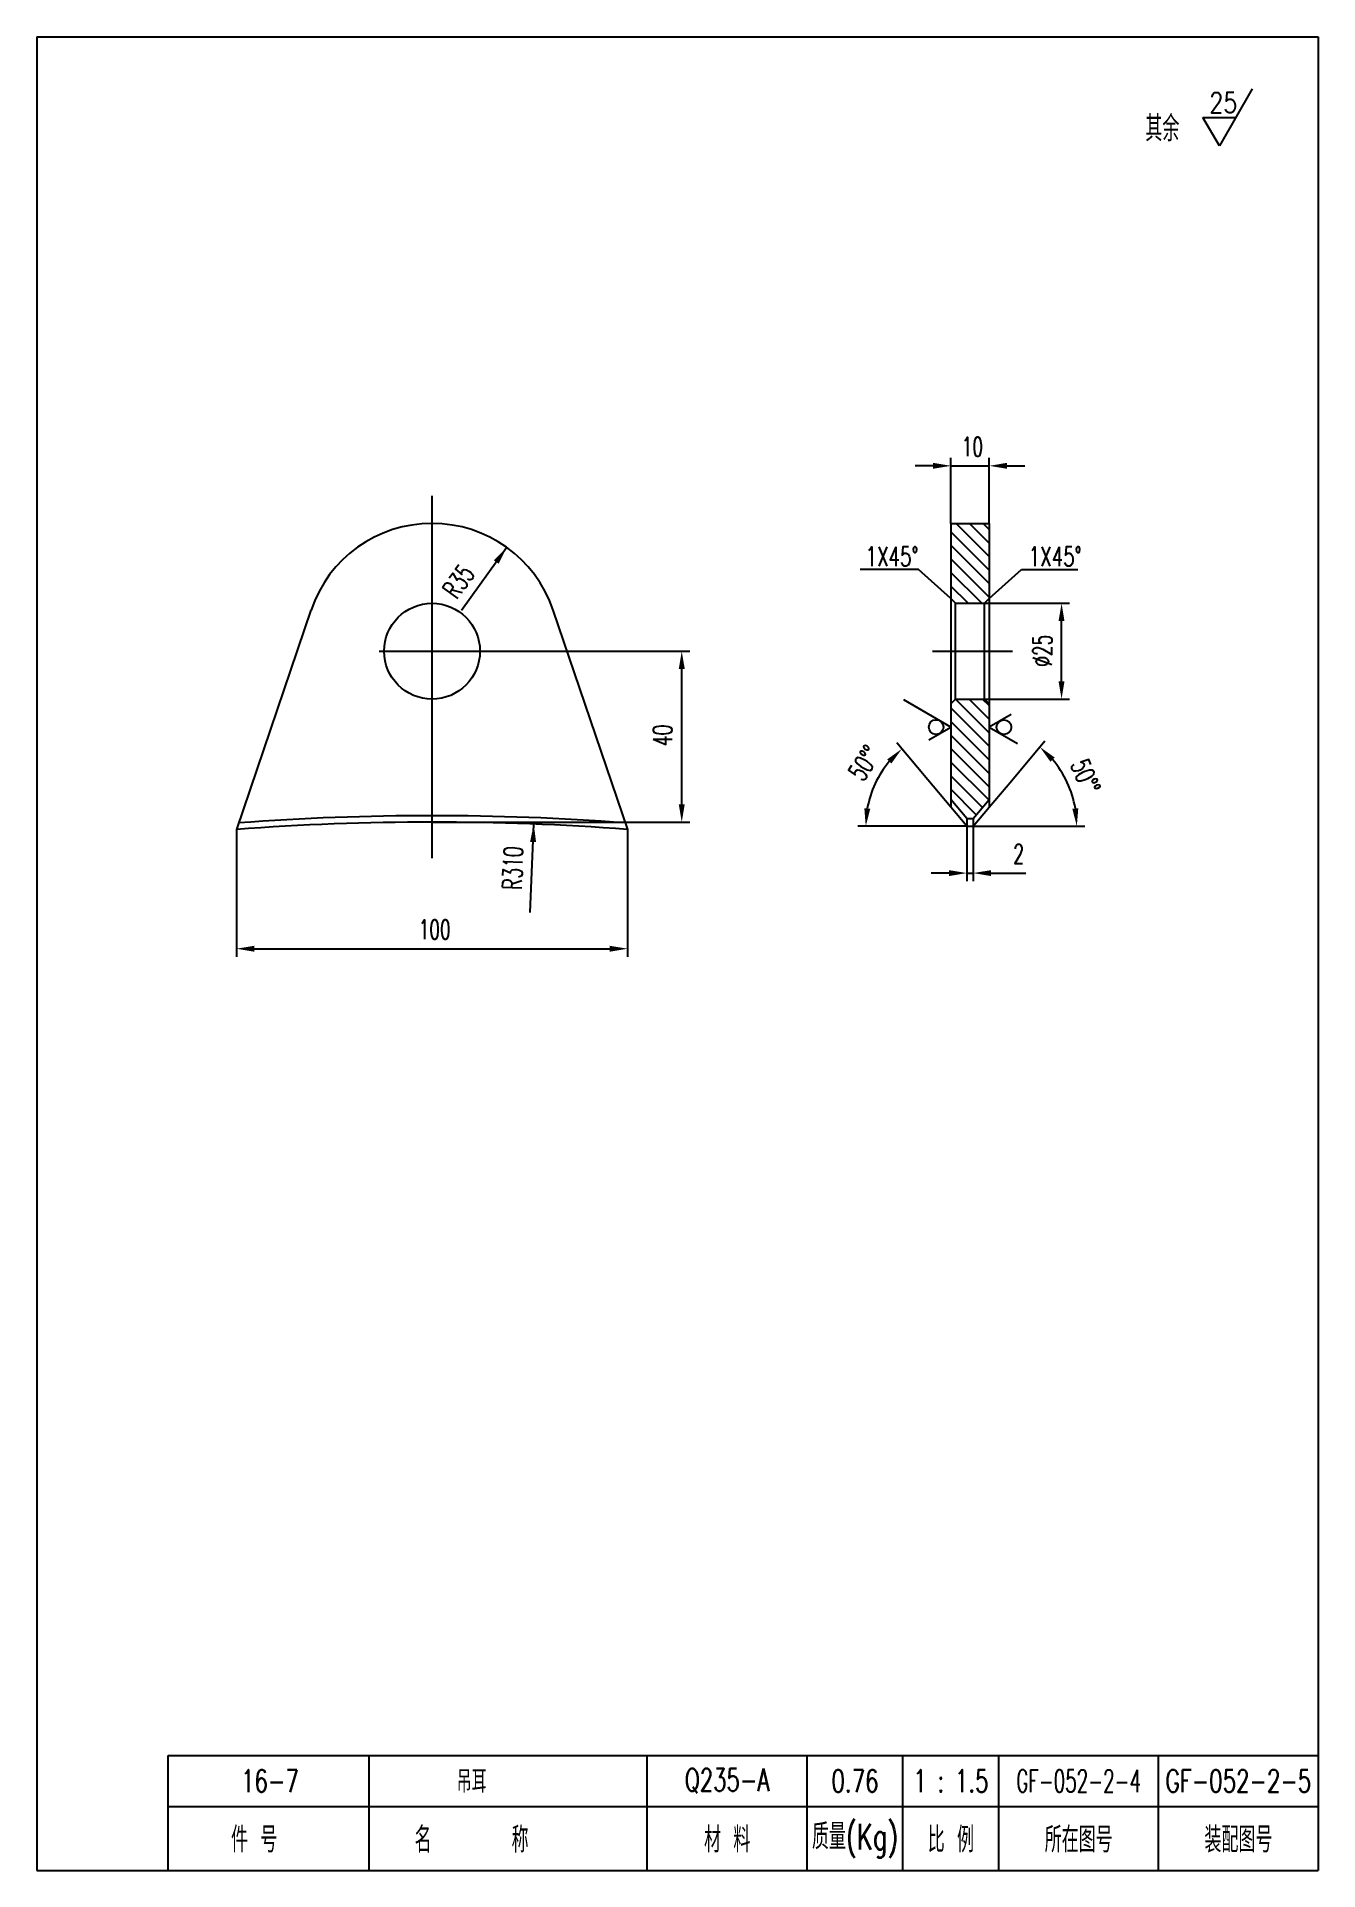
# Model space of a CAD drawing. Extents: x 35 to 236, y 294 to 581.
import ezdxf
from ezdxf.enums import TextEntityAlignment as Align

# ---------------------------------------------------------------- set-up
doc = ezdxf.new("R2010")
doc.units = 0
doc.header["$LTSCALE"] = 10
doc.header["$MEASUREMENT"] = 0
doc.linetypes.add('DASHDOT-M', pattern=[36, 30, -3, 0, -3])
doc.layers.get('0').update_dxf_attribs({"linetype": 'CONTINUOUS'})
doc.layers.add('CDR_DWG1', color=4, linetype='CONTINUOUS')
doc.layers.add('CDR_DWG3', color=1, linetype='DASHDOT-M')
doc.styles.add('HZ', font='romans', dxfattribs={"width": 0.7, "bigfont": 'hz'})

msp = doc.modelspace()

# ---------------------------------------------------------------- linework, layer by layer
for p, q in [((35.32, 580.84), (35.32, 293.84)), ((235.87, 580.84), (235.87, 293.84)), ((225.53, 572.67), (220.38, 563.75)), ((217.81, 568.21), (222.96, 568.21)), ((220.38, 563.75), (217.81, 568.21)), ((178.37, 504.66), (178.37, 514.92)), ((184.37, 504.66), (184.37, 514.92)), ((175.57, 513.67), (172.77, 513.67)), ((178.37, 513.67), (184.37, 513.67)), ((187.17, 513.67), (189.97, 513.67)), ((184.37, 497.35), (178.37, 503.35)), ((184.37, 499.47), (179.18, 504.66)), ((184.37, 501.59), (181.3, 504.66)), ((184.37, 503.71), (183.42, 504.66)), ((101.79, 491.07), (108.86, 500.89)), ((184.37, 495.23), (178.37, 501.23)), ((173.33, 497.45), (164.16, 497.45)), ((178.37, 492.91), (173.33, 497.45)), ((184.37, 493.11), (178.37, 499.11)), ((183.19, 492.16), (178.37, 496.99)), ((184.37, 492.91), (189.4, 497.45)), ((189.4, 497.45), (198.24, 497.45)), ((183.19, 492.16), (196.94, 492.16)), ((195.69, 479.96), (195.69, 489.36)), ((109.36, 484.66), (137.51, 484.66)), ((136.26, 460.71), (136.26, 481.86)), ((178.37, 472.79), (171.01, 477.04)), ((184.37, 471.89), (179.11, 477.15)), ((184.37, 474.02), (181.22, 477.16)), ((184.37, 476.14), (183.34, 477.16)), ((183.62, 477.16), (196.94, 477.16)), ((184.37, 469.77), (178.37, 475.77)), ((184.37, 467.65), (178.37, 473.65)), ((187.83, 474.77), (184.37, 472.77)), ((174.9, 470.79), (178.37, 472.79)), ((184.37, 465.53), (178.37, 471.53)), ((184.37, 472.77), (188.8, 470.21)), ((174.74, 464.55), (169.89, 470.33)), ((184.37, 463.41), (178.37, 469.41)), ((187.89, 464.43), (193.09, 470.63)), ((184.29, 461.37), (178.37, 467.29)), ((183.32, 460.21), (178.37, 465.17)), ((178.37, 460.23), (174.74, 464.55)), ((182.35, 459.06), (178.37, 463.04)), ((184.37, 460.23), (187.89, 464.43)), ((66.57, 456.75), (66.57, 436.84)), ((97.18, 457.91), (137.51, 457.91)), ((112.56, 443.76), (113.1, 457.6)), ((127.79, 456.75), (127.79, 436.84)), ((171.33, 457.25), (163.8, 457.25)), ((180.87, 457.25), (171.33, 457.25)), ((180.87, 457.25), (180.87, 448.68)), ((181.87, 457.25), (181.87, 448.68)), ((181.87, 457.25), (191.24, 457.25)), ((191.24, 457.25), (199.33, 457.25)), ((178.07, 449.93), (175.27, 449.93)), ((180.87, 449.93), (181.87, 449.93)), ((184.67, 449.93), (190.12, 449.93)), ((69.37, 438.09), (124.99, 438.09)), ((55.87, 303.84), (235.87, 303.84)), ((55.88, 303.84), (235.87, 303.84)), ((35.32, 293.84), (235.87, 293.84))]:
    msp.add_line(p, q)
for centre in [(176.06, 472.79), (186.68, 472.77)]:
    msp.add_circle(centre, 1.15)
for centre, radius, start, end in [((180.87, 457.25), 15.82, 140.1541, 169.8459), ((181.87, 457.25), 16.22, 9.9049, 40.0951)]:
    msp.add_arc(centre, radius, start, end)
for points in [[(175.57, 514.14), (175.57, 513.21), (178.37, 513.67)], [(187.17, 514.14), (187.17, 513.21), (184.37, 513.67)], [(106.84, 498.89), (107.6, 498.35), (108.86, 500.89)], [(195.22, 489.36), (196.15, 489.36), (195.69, 492.16)], [(135.79, 481.86), (136.73, 481.86), (136.26, 484.66)], [(195.22, 479.96), (196.15, 479.96), (195.69, 477.16)], [(168.39, 467.72), (169.05, 467.06), (170.7, 469.37)], [(193.94, 467.37), (194.6, 468.03), (192.29, 469.68)], [(135.79, 460.71), (136.73, 460.71), (136.26, 457.91)], [(165.76, 460), (164.83, 460.08), (165.05, 457.25)], [(198.31, 460.08), (197.38, 460), (198.08, 457.25)], [(112.53, 454.82), (113.46, 454.78), (113.1, 457.6)], [(178.07, 450.39), (178.07, 449.46), (180.87, 449.93)], [(184.67, 450.39), (184.67, 449.46), (181.87, 449.93)], [(69.37, 438.55), (69.37, 437.62), (66.57, 438.09)], [(124.99, 438.55), (124.99, 437.62), (127.79, 438.09)]]:
    msp.add_solid(points)
at = {"layer": 'CDR_DWG1'}
for p, q in [((35.32, 580.84), (235.87, 580.84)), ((178.37, 504.66), (178.37, 492.91)), ((178.37, 504.66), (184.37, 504.66)), ((184.37, 504.66), (184.37, 492.91)), ((181.07, 492.16), (178.37, 494.86)), ((78.24, 491.1), (66.57, 456.75)), ((116.11, 491.1), (127.79, 456.75)), ((178.37, 492.91), (178.37, 460.23)), ((179.12, 492.16), (178.37, 492.91)), ((179.12, 477.16), (179.12, 492.16)), ((179.12, 492.16), (183.62, 492.16)), ((184.37, 492.91), (183.62, 492.16)), ((183.62, 477.16), (183.62, 492.16)), ((184.37, 492.91), (184.37, 460.23)), ((179.12, 477.16), (178.37, 476.41)), ((179.12, 477.16), (183.62, 477.16)), ((183.62, 477.16), (184.37, 476.41)), ((180.87, 458.48), (178.37, 461.46)), ((180.87, 457.25), (178.37, 460.23)), ((181.87, 458.48), (184.37, 461.46)), ((181.87, 457.25), (184.37, 460.23)), ((97.18, 457.91), (109.42, 457.91)), ((180.87, 458.48), (181.87, 458.48)), ((180.87, 458.48), (180.87, 457.25)), ((180.87, 457.25), (181.87, 457.25)), ((181.87, 458.48), (181.87, 457.25)), ((55.87, 293.84), (55.87, 311.84)), ((55.87, 311.84), (235.87, 311.84)), ((55.88, 311.84), (235.87, 311.84)), ((55.88, 311.84), (235.87, 311.84)), ((87.32, 293.84), (87.32, 311.84)), ((130.87, 293.84), (130.87, 311.84)), ((155.87, 293.84), (155.87, 311.84)), ((170.87, 293.84), (170.87, 311.84)), ((185.87, 293.84), (185.87, 311.84)), ((210.87, 293.84), (210.87, 311.84))]:
    msp.add_line(p, q, dxfattribs=at)
msp.add_circle((97.18, 484.66), 7.5, dxfattribs=at)
for centre, radius, start, end in [((97.18, 484.66), 20, 18.7782, 161.2218), ((97.18, 51.66), 406.25, 85.6785, 94.3215), ((97.18, 51.66), 407.25, 85.7385, 94.2615)]:
    msp.add_arc(centre, radius, start, end, dxfattribs=at)
at = {"layer": 'CDR_DWG3', "linetype": 'DASHDOT-M'}
for p, q in [((97.18, 452.24), (97.18, 508.97)), ((88.93, 484.66), (109.36, 484.66)), ((175.47, 484.66), (188.03, 484.66))]:
    msp.add_line(p, q, dxfattribs=at)

# ---------------------------------------------------------------- texts
at = {"style": 'HZ'}
for s, height, width, p in [('25', 3.2, 0.8, (218.82, 568.91)), ('其余', 4, 0.7, (208.81, 564.46)), ('10', 3, 0.65, (180.07, 515.17)), ('1X45%%D', 3, 0.7, (165.01, 497.98)), ('1X45%%D', 3, 0.7, (190.54, 497.98)), ('2', 3, 0.65, (188.14, 451.43)), ('100', 3, 0.65, (95.07, 439.59))]:
    msp.add_text(s, height=height, dxfattribs=dict(at, width=width)).set_placement(p)
at = {"style": 'HZ', "width": 0.65}
for s, rotation, p in [('R35', 54, (101.03, 492.61)), ('%%c25', 90, (194.19, 482.22)), ('40', 90, (134.76, 469.82)), ('50%%d%%d', 57.3197, (164.67, 464.08)), ('50%%d%%d', 292.918, (197.02, 466.92)), ('R310', 88, (111.2, 447.29))]:
    msp.add_text(s, height=3, rotation=rotation, dxfattribs=at).set_placement(p)
at = {"style": 'HZ'}
for s, height, width, p in [('16-7', 3.5, 0.7, (71.82, 307.84)), ('吊耳', 3.5, 0.7, (103.37, 307.84)), ('Q235-A', 3.5, 0.7, (143.37, 307.84)), ('0.76', 3.5, 0.7, (163.37, 307.84)), ('1 : 1.5', 3.5, 0.7, (178.37, 307.84)), ('GF-052-2-4', 3.5, 0.6, (198.37, 307.84)), ('GF-052-2-5', 3.5, 0.7, (223.37, 307.84)), ('质量(Kg)', 4, 0.7, (163.37, 298.84)), ('件 号', 4, 0.7, (69.35, 298.84)), ('名      称', 4, 0.7, (103.37, 298.84)), ('材 料', 4, 0.7, (143.37, 298.84)), ('比 例', 4, 0.7, (178.37, 298.84)), ('所在图号', 4, 0.7, (198.37, 298.84)), ('装配图号', 4, 0.7, (223.37, 298.84))]:
    msp.add_text(s, height=height, dxfattribs=dict(at, width=width)).set_placement(p, align=Align.MIDDLE)

doc.saveas('drawing.dxf')
